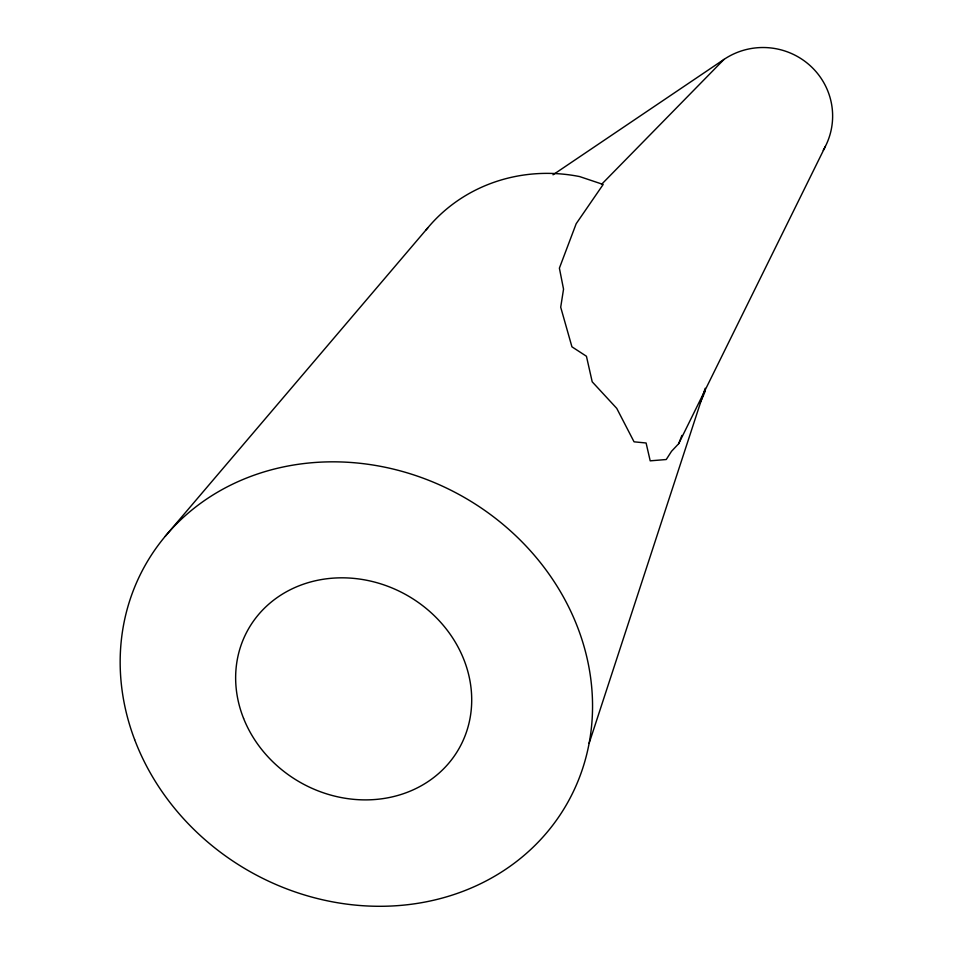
<?xml version="1.0" encoding="UTF-8"?>
<svg xmlns="http://www.w3.org/2000/svg" width="954" height="954" viewBox="0 0 954 954"><rect width="100%" height="100%" fill="white"/><g stroke="black" fill="none" stroke-linecap="round" stroke-linejoin="round"><path stroke-width="1.43" d="M589.095 743.393L705.209 388.278M426.14 229.854A162.86 154.25 29.2 0 1 579.615 176.573L603.178 184.468L576.18 223.725L559.39 268.146L563.54 289.145L560.702 307.212L571.935 346.827L586.436 356.247L592.207 381.815L616.749 408.372L634.052 441.821L646.096 442.99L650.199 460.842L666.25 459.518L671.509 451.314L678.699 443.67L681.919 435.441M678.699 443.67L825.401 146.367M165.34 536.172L427.964 227.636M601.533 184.372L724.003 59.41A69.296 68.175 8.5 0 1 810.411 65.886A69.296 68.175 8.5 0 1 823.254 150.267M553.01 174.809L724.003 59.41M705.34 390.77A162.86 154.25 29.2 0 1 700.105 402.671M134.633 739.6A242.268 215.592 29.2 0 0 537.698 842.656A242.268 215.592 29.2 0 0 396.721 469.94A242.268 215.592 29.2 0 0 134.633 739.6M243.568 718.362A121.086 107.707 29.2 0 0 445.554 766.813A121.086 107.707 29.2 0 0 371.905 581.403A121.086 107.707 29.2 0 0 243.568 718.362"/></g></svg>
